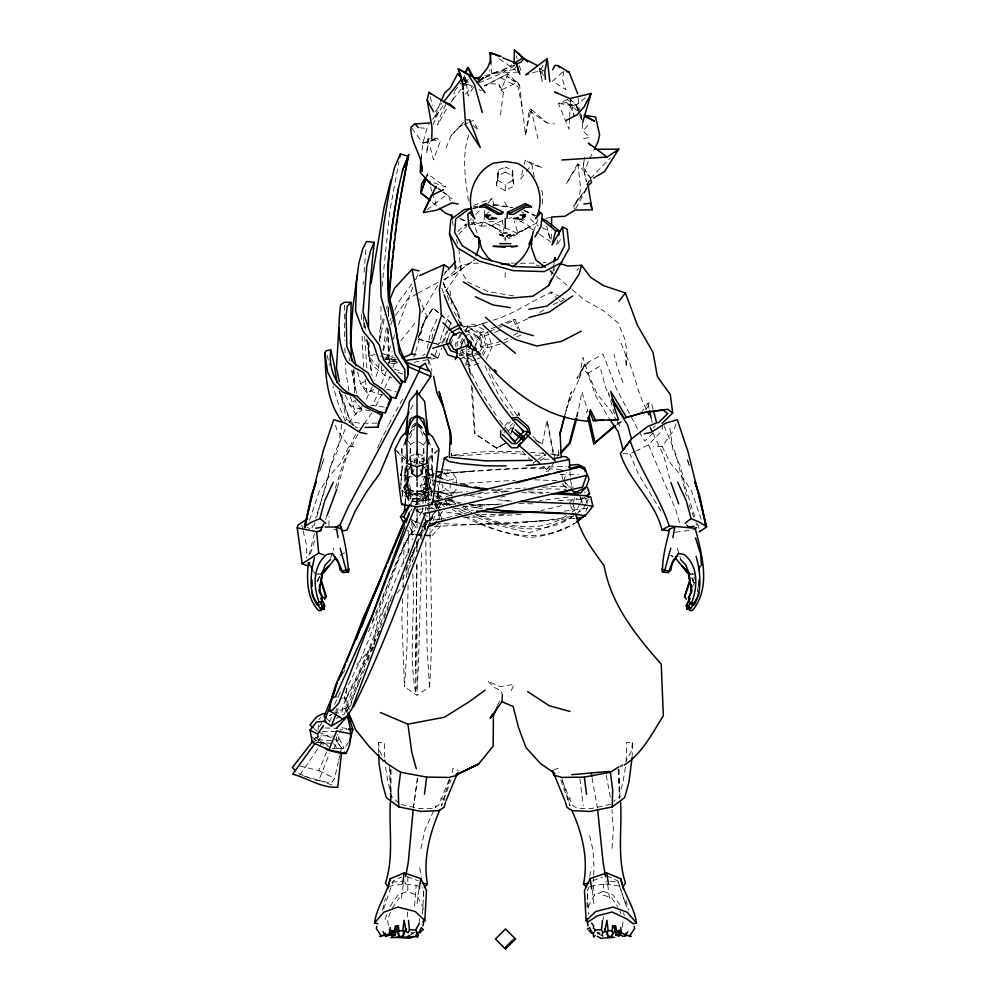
<?xml version="1.0" encoding="UTF-8"?>
<svg xmlns="http://www.w3.org/2000/svg" width="999" height="999" viewBox="0 0 999 999"><rect width="100%" height="100%" fill="white"/><g stroke="black" fill="none" stroke-linecap="round" stroke-linejoin="round"><path stroke-width="0.75" stroke-dasharray="5 3.75" d="M344.493 305.332L344.667 340.472M416.995 503.983L416.995 482.467M427.897 466.246L427.897 483.204L424.15 492.082L416.995 494.617L410.015 494.218L408.104 498.563L408.416 500.536L416.995 501.523L425.586 500.536L429.695 488.324L428.583 463.037M428.121 440.609L432.117 448.364L433.141 485.739M388.087 311.963L388.099 305.744M542.469 203.921L542.494 192.245L539.398 187.25M408.091 574.413L408.129 565.247M408.166 553.021L408.279 530.182M328.971 525.736L329.008 516.396M368.656 342.857L368.581 356.506L373.301 366.308L385.751 375.949L391.67 377.872M379.52 340.597L379.57 331.243L384.265 314.897M416.995 462.087L417.045 453.733M425.949 485.339L426.011 475.249L424.575 466.995C428.509 475.599 425.924 485.364 423.988 494.155L425.899 498.489L425.586 500.536L427.609 494.355M428.196 475.561L433.354 475.661L431.618 469.168L426.261 469.53L428.196 475.561L428.296 489.522L416.995 492.032L405.706 489.522L405.806 475.561L407.742 469.53L402.385 469.168L400.649 475.661L405.806 475.561M416.77 564.035L415.509 691.932L416.97 688.798L418.331 667.881L421.615 552.21M416.87 551.86L416.958 541.208M417.033 565.172L415.509 670.329M505.157 277.597L505.207 271.666M390.434 800.349L390.821 768.281M403.733 563.536L404.008 542.332M406.393 494.355L408.416 500.536L404.308 488.449L405.307 464.585M405.169 445.317L405.294 437.624L405.731 446.528M441.67 521.928L441.833 511.975L437.225 520.104M408.067 585.114L406.968 647.477L404.52 686.837L416.995 695.267L429.483 686.837C433.641 634.053 430.207 581.281 429.995 528.446M421.878 539.81L422.177 525.861M422.477 913.96L423.751 891.595L422.215 887.724M498.464 175.637L498.164 169.917L496.503 185.802L498.464 175.637L505.257 172.078L505.369 167.245L512.499 169.705L513.973 185.802L505.244 190.759L496.503 185.802L498.164 169.917L505.369 167.245M505.244 190.759L505.369 184.84L512.874 180.182L512.499 169.705L512.025 175.637L513.973 185.802L512.874 180.182M551.211 239.136L551.411 230.282M431.618 469.168L432.117 448.364M484.727 77.959L496.753 71.691L513.898 69.68L514.01 65.122M586.987 907.03L587.587 889.497M433.628 490.422L428.421 496.778L416.995 499.138L408.741 495.417L408.928 488.648L416.995 494.58L416.995 504.882M425.686 502.922L427.16 465.159M626.148 761.538L626.698 742.444L632.542 742.519L632.142 755.993M346.528 688.448L345.979 706.505L347.702 710.626M388.374 315.122L388.561 308.928M603.221 919.505L603.309 916.495M381.031 306.281L380.694 341.396M452.784 498.002L447.602 504.433L440.522 504.52L440.609 502.285M388.161 312.387L388.361 307.767M388.424 316.745L388.736 309.041M402.647 598.651L401.86 618.568L404.52 686.837M403.084 587.912L403.571 575.649M587.974 906.942L594.417 895.191L603.234 891.383L603.521 884.34M422.627 512.212L423.389 494.343L425.262 495.417L425.075 488.648L416.995 494.58M428.896 460.377L427.897 483.204L432.155 489.997L431.231 496.191L424.15 492.082M593.543 876.66L593.131 885.726L594.417 895.191M593.618 875.149L594.03 866.083L593.019 850.349L588.911 832.317M569.555 118.406L569.043 129.246L558.441 103.384L569.168 98.851M569.63 116.858L570.504 98.289L570.554 105.944L574.15 115.984L570.816 99.763M361.601 314.548L361.551 320.567M428.346 445.017L428.708 437.599L428.833 445.192M484.453 214.835L484.203 219.218L481.193 226.086L471.291 223.214M484.527 213.386L484.69 210.464M407.879 876.785L407.742 891.383L416.558 895.191L423.002 906.942L423.314 909.902M423.626 493.206L423.064 490.609L426.685 474.35L426.523 490.222L423.626 493.206L416.995 495.654L410.377 493.206L407.48 490.222L407.317 474.463L409.428 466.995L407.992 475.249L408.054 485.452L410.015 494.218L410.926 490.621L407.317 474.463L408.054 485.452M461.351 347.802L461.638 343.356L463.611 339.635L461.488 347.215M400.661 488.736L401.91 469.23L401.885 448.364L407.217 438.024M402.135 496.803L402.535 490.671L407.942 480.719L406.069 462.574M410.552 462.025L409.802 456.293L410.589 444.355L408.191 440.996M419.255 921.59L419.455 918.568M694.317 576.748L692.619 587.375M400.811 484.365L401.91 469.23L400.649 475.661M536.913 441.246L542.32 443.906L535.589 440.122M612.012 848.401L613.374 829.507L611.937 809.615M405.756 458.504L406.094 453.946M414.56 906.043L416.146 885.301L405.344 884.003L392.869 885.439L388.211 886.925M558.703 449.937L558.241 455.906L550.661 453.921L559.053 455.444M363.099 284.503L363.349 281.431M364.073 272.228L366.146 246.141M312.212 742.357L317.857 739.635L318.244 735.177M697.502 591.92L697.876 587.35M588.136 161.451L584.502 172.877L586.463 181.631L583.104 167.258L584.615 157.367M422.977 462.787L423.489 444.855L425.836 441.695M318.019 730.107L318.693 722.714M428.009 138.936L426.698 153.309L428.496 142.258L428.009 138.936L437.2 138.187L440.134 141.633L433.529 159.902L428.009 138.936L440.134 141.633M405.132 503.608L407.58 477.26L406.843 465.159M405.094 503.983L407.58 477.26L408.316 502.922M374.275 643.88C375.012 627.859 378.896 611.4 390.984 600.074M336.588 736.862L336.176 741.108L344.955 752.297M427.46 466.483L426.061 480.082L431.468 490.534L431.768 495.179M382.043 286.501L389.81 211.064L398.913 161.638M500.374 344.081C494.38 344.967 477.522 353.696 480.094 340.534L477.11 335.914L481.268 332.505L485.526 330.869M500.449 114.785L503.421 92.108L498.976 84.54L492.07 83.691L484.353 85.864L508.029 73.801L519.617 85.589L525.499 134.753L530.981 109.128L547.09 122.964L554.457 123.876M417.107 903.658L418.631 890.221M421.004 158.928L422.914 143.057L426.935 128.371L428.946 124.276M465.821 365.309L467.22 353.958L470.142 353.871M401.511 898.263L403.209 884.714M423.526 461.825L424.263 456.006L423.489 444.855L416.995 440.746M662.737 424.612L661.962 430.669L648.501 444.83L636.538 450.686M417.332 778.408L413.386 807.517M379.133 363.236L378.122 370.604L374.675 380.232M622.365 927.147L623.189 921.066M632.542 742.519L631.356 751.098L625.774 761.55M468.806 512.387L438.686 519.592L439.76 512.025M413.411 808.004L417.669 778.096M341.683 424.375L338.012 449.775L330.057 467.607L325.861 486.6L315.672 518.069M552.697 273.339L553.334 268.981M553.546 267.532L554.17 263.174M431.855 339.048L432.717 333.291L434.59 329.458M382.992 350.025L386.151 329.133L387.4 326.373M525.499 134.753L529.233 110.539L530.981 109.128L537.949 138.511M439.997 479.857L437.237 497.24L439.535 500.799M590.859 179.92L590.184 177.235L583.104 167.258L584.215 160.215M625.411 767.294L623.089 781.58L619.168 796.603L613.923 801.41M480.831 347.128L481.306 344.255L480.407 340.597L477.11 335.914M478.371 263.249L472.24 263.187L461.363 265.072L460.539 270.03L445.791 291.021L450.124 303.833M406.218 577.572L407.205 571.69L414.435 557.055M566.121 410.402L564.959 414.81L571.366 391.67L566.908 407.48L579.233 378.571L582.892 357.317L588.174 373.551L597.115 394.043L610.889 411.126L616.483 420.279M590.521 886.95L594.83 885.301L605.631 884.003L606.156 880.956M577.135 416.92L581.942 391.77L588.036 411.576L586.438 411.8L587.1 414.722M589.71 876.46L591.246 867.781M451.198 102.085L452.947 99.65L454.308 92.058M427.31 348.614L430.369 332.804L437.45 318.044M693.756 585.114L694.317 582.267M414.285 463.149L416.458 452.572M404.508 475.212L406.531 465.484L408.466 466.496M428.296 489.522L424.737 476.823L426.261 469.53M420.929 848.626L425.025 829.52L436.113 805.656M557.692 240.022L556.418 245.954L562.2 236.925M410.377 493.206L410.926 490.621L416.995 491.283L423.064 490.609L423.988 494.155L416.995 494.642L409.852 492.082L406.106 483.204L405.307 465.147M379.333 341.508L384.603 317.545M386.576 308.554L387.237 305.557M542.32 443.906L546.94 420.841L553.583 456.643M348.751 742.294L343.968 748.239L333.766 748.563L337.962 740.584L340.384 729.844L347.327 729.62M383.466 350.686L388.474 332.055M298.664 773.626L314.323 779.932L331.293 783.029L334.553 778.321L338.374 761.663M338.723 760.139L339.76 755.606M340.11 754.083L341.496 748.026L335.776 739.722M452.01 772.801L453.047 768.268L458.441 770.529M438.086 494.405L436.85 498.851L438.086 494.405L442.569 497.527M522.802 170.292L520.704 178.946L525.362 172.79M524.213 164.523L525.262 160.202L542.469 167.77L531.893 164.173L525.262 160.202M382.58 910.077L385.389 898.501M517.619 416.034L518.781 412.799L519.705 415.621M309.053 555.194L314.66 532.742M468.706 135.165C461.501 156.418 465.484 179.37 468.444 201.086M573.339 502.335L574.512 497.827M576.223 416.895L577.385 412.537L578.296 412.537M405.706 489.522L409.265 476.823L407.742 469.53M430.182 500.049L412.187 501.648L412.962 499.001L430.07 499.662M533.678 231.169L537.737 219.63M428.396 459.403L429.021 457.33L439.036 449.275M392.869 367.47L395.916 359.628M335.377 488.261L343.044 463.548L354.096 437.225L356.556 433.416M675.923 423.988L674.163 429.657L662.062 446.391L653.408 446.303M314.086 525.561L314.985 522.702M316.77 516.982L333.978 455.244L345.979 427.372M330.519 558.404L333.716 548.176M449.825 778.97L441.371 806.006L451.061 779.919M310.427 553.821L315.472 537.949M413.848 357.242L415.259 352.909M415.734 351.473L426.386 315.135L419.53 298.926M386.376 370.891L380.731 386.113M388.686 363.861L390.522 358.241L392.769 355.681M444.63 326.973L438.998 343.806M445.104 325.562L448.364 315.709M319.618 471.628L324.001 458.479L321.029 467.145M412.387 474.113L414.123 468.881M390.871 324.85L392.307 320.517M309.553 520.217L319.243 491.371L329.433 475.886L340.372 463.511L348.913 446.391L336.813 429.657L334.615 422.565M435.177 354.97L438.524 345.204M418.306 337.55L423.863 321.541L432.967 308.179L439.173 312.849M383.678 908.853L393.169 880.931L401.548 876.985M337.337 487.687L346.903 455.357L358.316 433.416M438.099 357.904L441.683 347.814M443.731 342.058L448.351 329.495M563.523 481.118L566.608 472.465M440.322 102.572L434.727 118.144L443.806 104.545M385.926 359.415L390.646 346.366M393.269 339.123L394.842 334.777M398.514 324.638L413.499 285.427M372.302 386.788L365.397 401.186M418.319 337.575L424.051 321.953L432.967 308.179L439.972 314.086M311.975 528.009L313.037 525.174M448.863 328.109L451.948 319.817M510.751 434.478L514.448 424.463M517.719 415.684L518.781 412.799M429.695 488.324L425.899 498.489L416.995 498.788L408.104 498.563L404.308 488.449M430.619 520.604L435.951 510.701L417.257 537.025M511.7 431.88L514.385 424.675M448.276 337.05L449.737 333.154M579.233 378.571L584.677 364.248L602.984 354.158L616.108 387.987L638.723 431.106M475.437 346.029L477.609 340.347L471.69 328.521L459.19 324.812M415.734 279.62L418.544 272.365M442.008 343.431L446.703 331.268M379.645 388.911L372.902 405.432M384.99 919.38L387.562 912.736M336.463 713.061L338.723 707.292M382.093 622.976L371.99 648.701L346.478 698.313L340.035 698.164M325.512 519.443L327.21 515.159M304.258 776.223L318.906 780.182L329.52 753.383M343.456 672.876L344.593 670.042M392.282 595.641L345.017 708.204L333.291 713.648M589.273 886.425L587.225 891.595L588.498 913.96M383.778 618.706L388.311 607.392M371.84 651.186L373.564 646.89M347.615 710.813L360.889 678.171M367.807 661.138L369.543 656.88M463.511 78.284L464.61 75.587M335.714 711.4L336.85 708.603M390.472 912.437L387.575 919.542L389.023 930.181M371.915 623.488C387.974 592.295 394.081 555.294 415.584 527.11L411.888 520.991M461.913 343.456L463.499 339.623M438.686 519.592L441.833 511.975M449.1 779.832L438.648 805.157L433.953 808.316L419.88 808.616L400.199 804.295M445.991 147.902L451.248 135.402L463.236 122.702M372.24 621.366L404.22 545.204L410.639 534.328L416.208 529.208M368.444 631.793L371.328 624.924M407.842 552.784L409.615 548.576M425.699 178.371L427.572 173.951L445.879 187L429.845 181.393M299.737 765.983L318.793 770.679L326.923 751.348M405.669 569.555L407.467 565.297M409.865 559.602L425.187 523.239L424.687 520.379M364.71 669.068L354.008 694.317L349.638 709.552L344.218 698.076L347.09 687.524L358.691 664.135L369.48 637.649L400.487 554.994L412.712 527.235L423.776 508.479M433.191 124.588L438.499 112.163L434.577 112.637M402.222 579.682L422.589 532.479L425.686 527.197M379.57 630.881L344.343 714.135L341.621 715.571M377.61 447.952L379.345 443.918M379.932 442.569L388.211 425.786M511.351 690.546L514.048 684.34L500.249 686.6L487.712 681.043L494.118 687.437L501.398 690.721L501.523 693.406M409.365 560.526L425.874 524.787L424.712 516.808M432.992 520.704L436.088 513.761M461.613 333.416L456.905 343.931L459.128 349.5M389.91 320.866L391.158 318.107M394.917 309.827L398.039 302.934L415.072 279.283M317.407 581.43L319.643 576.473M329.345 722.002L332.555 715.009M585.814 511.313L587.724 507.13M384.702 388.124L390.134 376.361M482.017 354.096L485.826 345.816L482.267 335.327L472.277 329.92L465.609 332.105M445.791 104.47L439.635 117.745L437.649 124.912L447.702 106.955M450.487 344.28L453.708 337.4M409.815 438.274L414.385 428.509M434.066 474.213L429.72 474.625L424.825 476.61L420.317 486.201L425.262 496.653L430.307 499.5M486.351 359.091L492.245 346.516L487.799 332.767M334.565 704.42L340.397 691.995M438.573 508.429L441.071 503.171L443.069 501.81M407.255 554.183C384.94 598.026 373.651 646.615 349.85 689.847C346.803 698.176 341.146 706.693 342.02 715.846M460.214 334.128L455.194 344.43L456.256 347.053M483.004 355.669L487.612 346.428L484.153 334.765L473.089 328.983L466.283 331.131M388.873 424.513L392.17 418.007M589.51 158.754L593.631 150.649M410.614 409.528L414.435 402.035M480.319 351.149L482.917 346.104L480.369 337.837L472.14 333.454L463.474 336.176L459.765 344.28L461.226 348.027M375.899 405.931L381.955 394.205M410.851 503.059L412.962 499.001L417.769 503.821L422.964 504.433M585.614 504.383L582.966 509.44L579.22 511.938M586.276 503.109L588.274 499.313M575.786 208.716L586.613 188.386M415.659 465.034L416.995 462.587L419.081 466.233M402.51 399.3L392.857 416.758M497.589 704.919L499.825 700.886M579.969 503.796L577.197 508.778L572.027 512.125M580.669 502.547L582.055 500.062L580.357 496.853M577.609 163.986L566.358 183.754L578.096 164.698L577.609 163.986L583.104 167.258M317.47 580.407L319.668 576.635M450.037 505.719L443.568 501.71L444.73 504.108L448.776 503.496L450.899 499.875L460.939 504.67M464.872 331.506L467.969 326.598L473.351 326.611L487.4 322.053M322.003 722.414L318.868 727.747L323.501 727.909M421.703 312.425L438.186 284.703M443.693 275.462L446.828 270.18M532.592 72.577L539.56 71.279L544.143 63.649M409.403 434.215L416.246 422.877M426.061 176.436L427.572 173.951L428.221 179.508M473.576 87.163L468.119 95.966L465.609 77.835L463.336 77.597M416.895 504.283L420.816 498.201L431.256 498.713M318.956 719.755L320.529 717.319M409.54 434.228L416.171 424.175M549.525 466.083L544.505 471.391L548.351 471.178L554.333 462.137M465.409 330.394L467.969 326.598M372.015 412.687L364.448 423.539M577.41 513.773L582.23 506.668M299.862 775.037L318.644 747.614M319.505 746.378L322.065 742.632L332.005 743.393M392.207 908.166L399.413 897.714M433.266 308.054L423.863 321.541L418.431 339.123L430.169 342.145M442.607 498.788L435.939 496.915L443.231 486.463L441.645 483.966M588.061 185.677L573.663 206.219L574.6 208.779M640.834 413.274L647.989 403.246L651.298 402.747L653.234 410.015M390.147 906.105L398.439 894.48L407.742 891.383M409.091 512.849L412.337 508.391M427.21 522.502L434.115 513.086M317.545 741.745L322.003 735.689L333.316 736.151M395.567 315.372L407.567 299.325L416.72 293.918M435.452 111.476L441.57 103.322M408.254 461.313L410.689 458.079L410.589 444.355L414.435 442.195M586.825 188.811L573.663 206.219L578.896 196.903L580.656 188.986L578.096 164.698L590.184 177.235M526.298 171.566L531.893 164.173L534.477 178.334M445.517 497.19L452.909 493.918L456.63 489.011L456.456 484.378M452.947 99.65L461.051 89.098M464.66 84.403L466.458 82.055L469.23 82.18M513.898 69.68L515.734 67.295M454.582 91.071L460.664 83.217M362.837 405.244L348.139 423.464M313.748 740.022L315.597 737.637L322.003 735.689M386.276 358.891L392.07 351.685M400.749 340.884L416.208 321.678M432.579 119.331L438.499 112.163M415.072 505.007L420.816 498.201M645.691 409.365L651.298 402.747M356.805 664.834L374.637 643.98M396.903 593.206L403.796 585.189M465.434 94.181L472.402 86.226L462.662 83.117M504.757 425.861L509.777 420.129M432.018 535.701L441.633 524.775L438.936 523.426L428.196 534.59M583.578 138.661L589.497 137.188L582.979 130.869L590.322 122.802M344.892 421.253L346.591 419.393L340.484 392.944M502.647 430.369L510.514 421.74M508.154 431.218L514.035 424.787M557.167 456.306L559.19 454.095M511.563 429.258L512.974 427.722L513.611 428.571M407.48 490.222L408.928 488.648M576.648 270.467L578.621 268.406M488.086 202.822L492.282 198.464L494.018 205.894M590.534 178.459L610.401 157.854M503.946 432.617L512.849 423.389M469.418 220.941L471.54 218.744M475.786 214.36L481.106 208.866M451.248 135.402L463.511 122.765M588.324 362.999L582.717 368.781L576.947 378.509L584.677 364.248L582.717 368.781L587.649 373.426L596.028 396.491L608.603 417.782M458.641 234.34L466.808 225.949M429.083 459.428L437.038 451.298M411.9 426.323L415.109 423.126M653.309 427.884L655.369 425.836M432.367 492.195L430.507 489.747L430.469 477.372L434.378 473.526M428.221 493.718L433.341 488.736M569.218 503.059L575.224 497.215M653.221 432.929L644.792 441.096L639.485 432.355M457.792 231.431L465.934 223.938M429.57 520.579L432.629 517.682L431.019 515.059M461.363 265.072L442.857 281.556L445.791 291.021M444.967 272.665L447.152 270.667M463.436 79.72L465.609 77.835M616.595 424.887L623.089 421.128M477.984 337.674L481.506 334.702L488.324 331.955M481.193 226.086L492.282 225.699L495.279 223.339L503.459 220.429M585.214 496.99L583.041 498.688L576.211 498.401M462.237 85.302L466.458 82.055L469.343 82.205M585.302 97.964L576.061 105.082L567.295 99.675M427.122 209.753L446.728 194.705L454.682 201.249M422.652 355.781L425.112 353.946M437.387 344.705L444.755 339.173M317.033 581.293L318.381 580.294M423.014 524.725L432.629 517.682L423.726 523.189M409.153 936.013L415.147 931.717M536.738 460.439L533.066 463.074L536.538 463.024M537.962 459.565L546.54 453.409M443.806 279.508L453.459 274.663L475.012 259.59M453.459 274.663L474.625 259.902M411.338 428.146L416.995 424.275M572.964 516.108C544.018 537.662 505.094 528.271 474.9 514.26M540.197 460.601L546.291 456.555M345.342 395.104L349.525 404.607L355.869 414.26L361.95 410.239L360.602 406.006M566.858 515.472C539.785 533.853 506.031 527.335 478.071 514.273M620.179 765.983L622.627 764.422M425.262 496.653L429.183 494.168L438.274 493.556M502.822 70.517L511.675 64.923M519.605 220.704L530.182 226.573L509.49 238.624L504.37 234.99M417.02 504.095L416.995 498.164L423.389 494.343M418.032 293.144L438.286 282.267M539.66 312.45L547.065 308.092M573.688 515.959L568.731 518.868L542.932 528.533L528.421 532.917L492.507 523.813L472.939 515.709M587.649 373.426L599.887 366.246L605.769 388.249L609.14 394.705M357.58 371.803L360.602 383.791L367.145 393.119L373.926 389.16M514.872 65.647L501.71 73.302L479.458 82.717M409.852 492.082L402.772 496.191L401.848 490.022L406.106 483.204L406.106 466.271M484.353 85.864L508.029 73.801L500.936 90.16L503.421 92.108M524.313 219.505L519.043 222.502L516.446 220.979M504.345 443.831L496.441 448.214L474.375 433.316L471.203 385.264M486.675 213.411L489.298 211.938M577.21 521.715C544.168 544.88 499.95 536.313 467.769 516.046M365.309 381.168L360.602 383.791L364.26 387.862L376.635 393.656L382.53 395.08M504.245 444.006L496.878 448.101L474.375 433.316M530.182 226.573L507.992 237.774L539.435 221.616M408.741 495.417L410.676 494.343L416.995 498.164M496.441 448.214L506.655 442.657M527.884 318.718L511.476 326.036M425.537 466.496L427.472 465.484L429.495 475.212M336.163 718.431L340.247 716.283M503.783 340.234L507.904 338.112M513.399 335.264L520.267 331.718L515.184 319.58L513.036 319.593L504.957 323.052M469.88 222.802L463.598 225.936L466.57 225.412M620.391 766.97L623.026 765.659M464.997 516.795C484.64 527.734 506.368 533.803 528.459 537.412C544.805 536.962 560.164 531.031 574.375 523.289M499.188 327.447L501.848 326.136M507.192 323.514L515.184 319.58M623.101 453.646L629.894 453.946L635.202 451.348M459.927 351.223L465.272 348.663M425.586 483.703L420.317 486.201L431.356 490.472M459.727 353.708L468.893 349.375M517.594 82.293L506.968 76.324L519.617 85.589L517.594 82.293L500.936 90.16L498.976 84.54M503.271 343.306L511.438 339.473M516.87 336.913L520.954 334.99M460.052 355.557L469.542 351.124M460.264 358.941L471.328 353.771M375.199 354.245L368.581 356.506L381.73 370.941L384.103 369.842M331.993 714.248L329.383 715.459L332.055 714.735M421.74 526.685L425.874 524.787M425.262 495.417L416.995 499.175L405.582 496.778L402.11 492.544M514.622 64.898L485.139 77.123M458.766 126.836L462.674 125.112M463.986 124.538L467.894 122.802M469.193 122.228L473.114 120.504L478.246 130.12L472.952 125.337M553.234 304.458L563.498 300.05M498.226 325.936L503.608 323.626M617.095 423.439L622.689 421.041M553.883 769.967L557.929 768.268L558.965 772.801M567.594 799.45L570.292 798.338M489.685 331.406L495.129 329.208M473.951 355.694L479.021 353.683M478.583 363.311L471.478 366.133L466.096 363.898M493.007 320.229C514.273 314.298 531.818 300.312 551.947 292.195L560.926 297.302M456.218 478.184L450.025 469.705L443.956 472.115L450.037 480.182L456.218 478.184L456.393 482.829M491.208 328.683L495.467 327.06M475.574 359.565L471.503 361.101L459.965 356.231L458.903 353.609M476.923 359.053L482.342 356.993M474.537 353.758L478.796 352.172M488.836 334.465L478.921 338.162L475.074 342.07L475.824 345.042M494.493 332.367L501.573 329.732M409.802 456.293L416.995 453.633L424.263 456.006M449.45 499.737L436.963 504.345L433.853 504.37M473.538 205.344L492.282 198.464M592.719 880.756L602.459 877.197M508.903 218.494L511.625 217.52M422.914 143.057L437.2 138.187L428.496 142.258L422.914 143.057L411.9 128.359M548.588 534.053L561.301 529.745M487.4 322.09L473.376 326.76L467.919 326.685M579.795 495.791L580.844 498.389L584.802 497.102L588.361 505.731M463.236 327.31L473.164 324.113L487.35 331.393M589.373 497.34L584.028 499.063L556.605 500.799M440.084 491.733L446.029 489.897M435.939 496.915L443.319 495.766M451.735 456.281L451.573 453.296L451.735 456.281C474.775 450.449 499.25 451.348 522.902 451.948M501.023 341.346L480.869 346.753M484.84 75.874L499.6 71.691L491.52 73.314L489.123 70.08M483.603 492.12L470.079 495.079M561.513 505.694L541.033 510.576M388.024 362.462L395.217 360.589M500.499 497.252L506.493 495.704M545.978 218.431L551.698 216.995M427.335 503.346L430.257 502.622M464.173 85.39L470.167 83.941M424.313 461.088L416.995 462.849L409.69 460.939M451.585 455.781L459.815 453.921M610.776 804.295L591.096 808.616L577.022 808.316L572.327 805.157L561.875 779.832M430.469 477.372L433.154 476.848M571.341 516.583C527.747 523.888 482.954 525.911 438.936 523.426M473.126 208.504L477.722 207.642M419.73 463.811L423.826 463.049M463.911 80.707L468.444 79.883M414.061 362.25L435.089 358.441M468.056 225.15L484.403 222.228L501.436 231.019M464.048 496.116L468.568 495.329M478.022 207.293L473.501 208.054L477.797 207.43M443.956 474.001C484.565 468.993 525.749 467.869 566.583 466.346M568.106 497.102L539.485 500.711M675.274 532.255L693.393 529.857M586.65 508.366L561.063 511.476M543.094 262.7L546.028 262.362M575.137 518.394L525.224 521.915M543.681 75.437L539.56 71.279L543.906 70.804M504.195 514.41L474.9 514.722M412.187 501.648L430.232 499.85M548.876 459.065L539.959 459.815M442.744 473.376C482.08 471.191 521.665 466.533 561.038 469.555M391.87 882.192L403.371 881.093M458.941 455.869L503.484 452.647L527.609 454.67M574.687 105.994L566.57 102.66L558.441 103.384L574.687 105.994L579.133 109.453M425.886 520.616L445.504 518.943M520.879 514.46L463.623 517.744M491.633 489.81L494.642 489.572M447.09 472.964L473.988 470.854M441.158 507.692L416.695 509.315M475.724 493.956L509.49 491.433M434.34 526.485L548.026 520.666M460.139 483.516L515.247 480.319M501.985 503.983L463.361 506.393M448.913 492.857L467.37 491.67M449.4 495.379L452.435 495.192M528.846 490.059L549.363 488.823L566.346 489.323M473.501 206.693L477.797 206.468M542.382 487.212L556.118 486.488L573.838 487.1M434.34 504.27L455.606 504.195M335.851 713.036L338.736 712.899M332.367 748.451L343.968 748.239L337.1 734.365M518.493 72.103L491.52 73.314L490.921 62.987M443.119 470.017L450.025 469.705M497.664 489.323L525.524 488.074M476.173 524.275L499.65 523.339M471.328 222.74L484.403 222.228L501.423 231.156M421.64 476.935L424.737 476.823M390.996 363.611L397.028 363.411M469.405 504.745L497.315 504.283M410.876 932.691L415.084 932.604M534.577 479.807L558.066 480.731M475.549 504.982L498.676 504.645M520.429 263.286L535.614 263.087M376.985 423.114L359.652 423.301L349.4 420.979L346.591 419.393L354.932 427.048L348.788 417.507L338.973 391.183M378.746 752.996L378.434 742.519L384.278 742.444L384.827 761.538M348.913 446.391L357.567 446.303M488.898 221.716L494.93 221.666M315.459 574.038L319.443 574.013L314.935 573.726L313.436 571.216M410.864 933.815L413.549 933.815M322.352 731.593L335.714 731.593M414.185 534.577L409.515 534.577L407.43 530.419M415.746 534.577L421.965 534.577M597.427 933.815L600.112 933.815M560.102 474.5L578.334 474.637M690.209 574L692.856 574.025M691.583 574.013L695.716 574.075M519.005 503.583L533.841 503.833M597.29 932.629L600.099 932.691M508.891 491.496L492.607 489.722M521.878 492.569L542.907 493.319M528.446 491.945L549.063 492.495M392.482 361.638L397.103 361.763M317.844 742.519L322.065 742.632L315.771 742.357M383.129 359.016L396.403 359.69M511.5 501.148L495.067 499.525M422.365 526.336L425.337 526.436M421.366 535.127L409.515 534.577L414.023 534.802M325.037 727.959L337.387 728.383M409.265 476.823L412.362 476.935M503.696 500.761L511.263 501.073M511.313 263.049L514.36 263.187M415.522 534.877L421.516 535.177M535.002 455.094L545.317 455.631M551.947 292.195L549.887 292.083L557.742 298.976M396.141 360.152L385.951 359.403M539.56 71.279L542.669 72.278M530.232 452.347L544.83 453.471M419.68 127.81L426.935 128.371M317.857 739.635L333.129 740.858M610.476 881.368L619.105 882.192M462.4 80.981L468.993 81.706L463.336 78.821M452.909 493.918L450.661 493.656L451.723 495.829M460.089 513.811L442.182 511.6M605.631 884.003L620.429 886.175M513.723 295.929L488.299 291.621L467.607 282.118L460.539 270.03L458.991 249.65M462.974 506.106L482.38 508.441M370.254 410.976L354.77 407.604L349.525 404.607L354.957 400.387L361.95 410.239M491.82 490.584L502.572 491.933M474.962 507.554L482.392 508.516M333.529 529.433L338.112 530.019M455.169 508.279L473.426 510.701M492.607 205.045L512.312 207.705M470.492 120.155L466.583 119.605L468.706 121.516M370.529 405.182L385.264 407.23M335.364 696.753L338.137 697.14M343.706 697.926L346.478 698.313M536.313 265.047L539.198 265.472M341.895 727.784L347.39 728.608M494.567 204.495L512.499 207.28M469.48 495.516L481.68 497.477M461.388 503.096L448.351 500.162M468.843 504.42L485.252 507.492M467.22 353.958L470.304 354.995M460.252 484.028L464.66 484.89M406.231 492.007L416.995 494.143L427.772 492.007L429.932 520.666M438.873 502.172L450.974 504.67M354.92 426.898L357.792 427.572M457.442 493.169L447.165 490.559L443.231 486.463M431.63 342.52L438.973 344.405M417.807 338.998L432.205 342.857M433.641 343.244L437.962 344.405M465.571 331.181L469.73 332.317L473.676 341.196M386.551 389.111L396.316 391.82M444.143 479.495L457.33 483.204M603.234 895.141L611.563 897.714L617.956 907.005M464.023 330.007L467.944 331.256L472.477 339.96M603.234 891.383L612.537 894.48L620.829 906.105M450.899 499.875L447.415 498.701L457.667 504.77M394.368 369.143L402.759 372.053M398.052 372.402L403.646 374.35M435.152 495.854L440.671 497.839M407.117 876.697L418.256 880.756M318.906 780.182L333.404 785.589M382.804 353.534L395.154 358.154M397.59 362.649L385.439 357.942M416.146 885.301L419.018 886.4M380.144 355.869L384.116 357.417M459.802 218.831L465.559 221.104M307.13 527.422L309.765 528.471M312.025 737.05L318.381 742.207L328.172 746.253M440.684 798.338L444.73 800.012M420.167 523.526L410.601 519.305M471.715 359.553L461.351 355.07L459.677 350.899M460.502 218.719L465.859 221.054M318.768 732.13L332.48 738.174M333.841 738.773L337.962 740.584M471.403 356.705L463.161 353.034L461.713 349.288M542.07 227.71L547.402 230.12L550.736 240.759M495.279 223.339L503.371 227.035M504.72 227.647L518.194 233.803L514.285 221.229M390.522 358.241L397.565 361.488M524.138 210.215L537.762 216.608M606.643 875.673L617.807 880.931L627.797 910.301M430.719 507.205L435.901 509.702M318.793 770.679L334.553 778.321M465.209 511.888L457.579 508.029M463.673 516.133L452.147 509.315M500.824 77.947L518.194 86.801L522.015 107.58M478.746 89.485L481.293 90.797M523.988 210.502L534.665 216.034M448.776 503.496L451.298 504.795M411.925 519.992L418.544 523.401M424.825 476.61L432.792 480.756M505.257 172.078L512.025 175.637M315.597 737.637L328.409 745.666M416.196 510.489L422.465 513.948M461.588 507.017L473.464 513.673M521.678 211.938L524.3 213.411M462.737 513.199L451.323 506.518M562.212 298.027L564.772 299.488M415.784 510.414L422.015 514.035M670.554 555.182L673.089 556.668L668.019 553.683M497.427 180.095L505.369 184.84M320.392 741.308L328.371 746.078M463.511 506.056L471.428 510.814M414.398 508.091L421.89 512.962M423.139 513.773L430.619 518.643M529.195 227.273L538.236 233.379M539.522 234.253L551.148 242.095L546.615 226.074M437.924 188.724L441.695 191.296M442.957 192.145L446.728 194.705L450.499 200.562M418.131 425.05L423.788 428.933M499.3 58.854L515.934 70.33M529.233 110.539L547.09 122.964M444.73 504.108L447.202 505.844M597.027 932.567L600.624 935.151M542.907 70.792L539.385 68.244L542.257 81.406L539.235 67.82M566.57 102.66L579.358 112.038L581.643 116.134M492.282 225.699L503.159 234.066M438.461 188.237L442.008 191.009M443.181 191.933L446.728 194.705M549.812 270.854L571.053 288.599M561.925 474.425L563.036 484.952L567.719 488.723M440.359 313.798L453.359 324.35M432.579 202.547L438.411 207.38M394.967 449.338L404.982 457.617L405.919 461.063M441.133 315.072L452.809 324.912M563.036 484.952L566.683 488.036L564.597 480.007M418.369 423.938L423.863 428.621M572.227 289.61L583.953 299.7L603.396 310.639L618.181 322.989L624.912 339.273L626.86 351.473L626.173 367.145L625.399 354.146L619.53 339.26M558.866 299.95L561.113 301.923M326.111 718.131L331.156 722.577M314.21 728.721L317.395 731.53M530.269 218.931L538.061 225.911M418.381 424.051L422.802 428.034M542.919 466.221L548.351 471.178M399.15 803.333L391.795 796.603L387.887 781.58L385.339 765.858M463.124 78.958L466.458 82.055M564.535 482.067L572.689 489.685M401.685 489.735L405.781 493.718M569.742 98.564L576.061 105.082L578.159 109.228M441.071 503.171L444.58 506.893M396.965 451.473L404.92 460.002M425.075 488.648L426.523 490.222M522.315 451.211L531.106 460.914M435.064 502.06L439.972 510.514L435.439 503.359M542.569 452.06L545.354 455.432M346.69 711.975L345.017 708.204L349.213 713.473M333.429 743.506L337.874 749.1M533.041 436.163L537.537 441.908M499.762 420.467L506.343 428.858M507.28 430.057L510.102 433.653M424.962 460.377L423.389 458.216L416.995 461.613L410.689 458.079L411.101 462.699M513.274 415.609L499.113 396.153L483.966 363.736M517.12 415.659L492.432 377.048L489.085 368.419M435.814 503.271L439.26 508.241M418.656 425.437L424.463 434.228M437.587 499.987L440.522 504.52M660.901 511.151L638.086 473.276L629.894 453.946M496.241 415.484L478.171 387.025L468.231 366.446L467.495 354.495M426.161 507.18L430.207 513.748M617.282 421.59L621.278 428.134M694.18 582.904L692.594 580.294L695.204 584.89M418.519 424.138L426.111 436.738M411.838 521.528L415.484 527.934M504.607 201.973L508.791 209.503M438.898 489.597L437.587 484.615M409.503 526.96L413.761 534.715M443.044 282.655L458.391 313.037L462.15 326.436M381.705 755.019L379.62 751.098L378.434 742.519M458.391 313.037L446.066 289.747L457.018 311.338L461.188 325.949M444.805 499.1L447.602 504.433M513.036 319.593L517.657 328.571M454.22 311.863L461.725 326.573M570.516 505.619L575.037 514.597M345.017 708.204L347.04 712.225M662.062 446.391L670.604 463.511L681.543 475.886L691.733 491.371L701.56 520.267M437.737 495.217L439.485 498.788M646.378 409.403C636.887 391.995 634.74 371.715 625.399 354.146M691.895 578.096L694.542 583.541M652.946 433.241L663.573 455.357L670.491 480.969M578.034 109.253L576.061 105.082L579.095 113.187M416.995 422.927L424.188 438.274M415.509 691.932C408.603 653.446 415.347 613.024 412.799 573.851M434.99 503.346L437.325 508.416M691.882 577.709L693.568 581.43L693.631 584.452M648.501 444.83L675.848 509.977L680.669 526.361M664.098 425.886L675.736 453.846L686.475 496.103M443.556 283.017L447.814 293.369M345.142 420.666L338.736 405.107L333.004 386.401M619.917 911.013L621.078 913.86M472.739 219.63L477.747 234.728M623.401 912.736L624.437 915.396M689.06 504.795L693.83 517.232M695.953 522.764L697.027 525.524M579.607 114.535L581.63 119.93M694.78 516.658L685.114 486.6L680.918 467.607L672.951 449.775L669.293 424.375M697.414 523.751L700.049 530.844M622.989 382.629L617.282 367.108L614.073 354.483M434.727 504.17L436.7 509.552M441.845 288.274L443.793 293.606M560.764 779.919L570.129 806.006L562 778.97M625.287 903.046L617.807 880.931M689.447 465.696L686.975 458.479L689.41 465.784M432.367 192.67L436.076 203.596M430.382 186.788L431.88 191.196M580.257 497.177L581.643 501.336M419.942 468.856L421.69 474.113M518.693 413.161L519.617 415.996M356.568 393.319L351.124 368.306M516.196 55.657L517.095 58.504M519.33 65.634L521.128 71.341M677.26 548.176L680.918 559.865M341.596 394.293L348.788 417.507M580.844 498.389L583.029 505.494M350.462 396.753L355.869 414.26M339.398 391.208L342.907 402.609L340.409 393.881M428.908 360.314L431.855 370.454M608.241 392.32L615.159 416.595M572.951 503.833L575.412 512.524M430.107 96.666L432.542 105.37M456.468 239.56L457.554 243.881M625.936 899.937L628.396 910.077M327.085 355.107L329.545 365.222M301.773 525.099L302.809 529.507M303.147 530.968L306.243 544.18L306.643 557.942M570.541 480.419L572.19 487.674M647.989 403.246L649.238 409.053M651.111 417.744L652.672 424.987M417.682 452.572L419.817 463.149M547.365 421.141L555.007 459.777M433.354 475.661L432.092 469.23L433.516 488.911M349.076 357.904L349.662 360.876M452.31 220.742L453.196 225.312M606.231 775.037L610.664 799M419.73 867.781L421.266 876.46M592.082 777.909L597.352 807.979M351.835 369.942L355.219 389.086L353.821 369.018M404.82 880.956L405.344 884.003M469.73 373.264L465.709 347.914M466.108 344.593L470.966 375.337M348.876 390.946L345.929 372.252L345.504 363.074M464.36 339.123L465.484 346.453M366.745 339.148L371.69 373.913M364.972 325.986L365.409 329.058M366.933 339.847L371.965 375.287M449.975 290.684L452.447 308.329M364.46 322.627L365.497 330.145M363.586 367.357L361.9 332.63M365.259 379.483L367.145 393.119M502.347 220.08L503.858 231.156M607.767 884.714L609.465 898.263M579.882 778.696L583.241 805.831M584.827 491.895L584.977 493.194M592.345 890.221L593.868 903.658M553.758 265.634L554.457 272.49M581.455 114.897L582.142 122.165M582.28 123.614L582.979 130.869M551.011 270.167L551.573 276.149M426.411 477.26L429.882 514.448M317.532 733.054L318.381 742.207M578.109 98.264L579.358 112.038M618.219 769.605L620.229 797.277M363.324 316.733L363.636 321.353M363.748 322.889L364.061 327.51M364.697 336.75L366.92 369.081M428.159 358.941L428.658 366.558M472.315 387.587L475.099 433.341M429.483 686.837L427.035 647.477L425.799 540.771M570.017 471.478L570.367 477.435M421.328 156.256L421.478 159.303M389.273 766.782L390.984 799.812M618.131 769.555L619.48 798.263M410.676 494.343L411.226 506.256M423.451 890.946L423.751 898.213M353.708 370.342L354.645 392.882M438.486 510.951L438.773 518.743M381.568 366.271L381.73 370.941M388.149 329.046L389.273 362.774M387.537 327.797L388.711 363.049M407.517 911.975L407.754 919.505M344.892 347.927L345.08 353.896M368.993 341.895L369.443 358.678M401.885 448.364L402.385 469.168M450.099 483.241L450.262 490.909M411.863 521.203L412.262 539.81M412.525 552.21L412.687 561.5M619.105 769.155L619.642 798.201M390.871 769.754L391.171 799.799M425.549 507.442L425.574 510.477M425.636 519.555L425.724 530.169M417.033 510.027L417.07 521.903M417.07 450.986L417.07 462.45M417.07 481.968L417.07 504.695M417.07 506.218L417.07 528.084M417.07 541.995L417.07 551.261M416.995 449.9L416.995 464.722M416.995 624.887L416.995 695.267M563.823 71.116L562.599 79.82L565.971 89.673L552.484 81.194L563.823 71.116M344.205 552.934L340.447 555.182L344.205 552.934"/><path stroke-width="1.5" d="M505.244 240.047L505.244 237.75M505.244 218.519L505.244 228.496M417.894 933.915L417.882 936.637L390.871 937.586M620.779 927.484L621.291 932.267L620.504 934.777L618.781 935.938L615.709 935.301L616.783 931.443L615.584 926.198L612.599 925.636L612.025 930.768L612.874 933.803L611.788 936.937L612.175 934.365M404.071 525.287L404.096 520.641M501.136 56.419L490.334 52.66L490.222 61.301L487.512 67.932L478.146 79.645M377.809 411.888L385.364 412.799L390.634 400.874L380.407 390.397L369.817 383.042L363.311 372.315L354.745 367.832L347.153 361.738C337.063 344.53 338.449 323.951 340.547 304.832L344.493 302.26L351.136 302.385L350.587 333.416L351.523 360.814M390.422 801.885C388.736 829.008 394.068 856.767 385.477 883.153L388.211 886.925M431.793 138.474L432.018 127.348L427.185 100.162L428.883 92.308L454.907 108.579L450.237 104.258L443.756 101.848L461.213 79.483M418.656 394.48L430.744 376.411L430.844 371.84M551.51 225.849L551.698 216.995L565.084 216.221L575.062 210.065L592.12 209.778L588.061 185.677L591.52 182.592L590.859 179.92M406.768 460.177L407.117 463.561L416.995 466.808L426.885 463.561C426.448 447.34 431.306 427.46 416.995 415.659L410.214 418.906L409.553 424.65M500.749 430.432L500.586 437L511.725 447.864L517.37 447.702L530.207 433.541L528.571 426.81L517.744 417.407L511.775 417.844M611.85 936.538L607.867 936.175L606.893 933.566L608.116 930.643L606.967 920.279L604.732 931.63L602.784 932.754L601.848 935.439L602.859 935.976M514.06 63.611L514.398 49.95L527.572 61.888M565.297 801.922L566.945 807.342L572.177 810.639L590.047 811.425L612.262 806.88L612.687 789.947L610.377 772.252L618.955 766.77M698.638 592.432L698.551 595.516L690.771 608.628L688.498 606.106L690.671 602.297L688.486 606.58L690.159 608.478M698.801 586.276L698.975 580.119M632.092 757.492L628.883 782.429L624.687 797.564L612.262 806.88M688.486 606.58L689.522 610.489L692.295 610.639C711.575 587.724 701.86 554.095 695.179 528.246L669.23 525.998L661.962 529.907C654.919 500.711 629.308 481.68 620.379 453.534L631.48 438.923L647.439 426.61L657.579 422.515M422.814 921.84L424.85 920.666L426.486 890.621L420.791 878.521L404.245 872.926L390.172 878.745C386.988 894.255 376.498 907.129 374.538 922.964L377.847 923.75M455.244 359.553L456.918 356.481L457.142 349.263L468.206 345.404M389.111 299.8C392.669 250.999 398.102 202.223 408.816 154.408L402.909 169.106L397.864 190.722L391.945 226.536L387.712 265.497L388.374 299.875L395.641 328.409L399.45 352.809L407.492 365.684L407.842 375.799L404.995 382.217L400.549 380.769M426.061 430.482L426.511 419.88L424.675 401.498L416.995 392.045L409.328 401.498L405.656 434.665M696.128 556.318C700.287 572.04 702.622 589.76 694.342 604.557L691.932 601.922C697.864 586.5 698.201 565.759 684.228 554.482L678.596 553.471L671.94 563.886L671.066 569.717L668.169 572.577L662.499 571.977C662.15 557.754 666.458 542.957 669.655 529.045L674.775 527.035L672.876 537.624M507.005 218.531L507.305 212.625L509.565 214.211M531.905 238.511L531.431 247.29L535.864 259.902L545.254 267.282M395.254 935.301L394.193 931.443L391.283 930.244L392.195 935.938L395.254 935.301L395.442 933.503M602.484 920.416L601.498 929.707L602.784 932.754M607.692 933.665L607.867 936.175M492.382 714.335L490.147 718.368L501.948 701.71L502.372 694.467M690.983 593.231L691.483 584.939M430.244 200.624L420.916 192.907L421.566 183.891L425.312 177.685M535.002 236.975L540.983 226.523L542.257 214.285L540.634 212.612L535.676 218.756C546.053 199.525 537.162 172.627 517.232 163.249L505.244 161.501L493.244 163.249C473.314 172.627 464.423 199.525 474.8 218.756L469.742 212.612L467.707 214.285L468.968 226.623L474.812 235.989L476.698 236.975M559.84 435.015L564.51 416.171M338.861 327.947L336.463 368.019L339.36 381.531M398.613 933.078L399.188 936.937L398.102 933.803L398.951 930.768L398.376 925.636L395.392 926.198L396.441 928.945L395.254 933.915L391.695 934.54L389.685 932.267L390.197 927.484M348.751 568.468L348.476 571.977L342.807 572.577L339.91 569.717L339.036 563.886L332.38 553.471L326.748 554.482C312.774 565.759 313.112 586.5 319.043 601.922L316.633 604.557C308.579 590.222 310.577 573.051 314.473 557.742M365.047 427.422L378.109 427.147L378.434 423.089L381.818 414.597M407.392 439.872L408.054 431.318M553.121 458.641L561.213 457.23L560.064 432.03M410.739 463.449L412.05 473.489L416.995 477.197L422.028 473.476L422.839 464.323M309.39 565.359L309.653 562.474M455.969 266.421L455.407 269.231L453.708 250.774L449.5 233.716L450.811 219.343L464.473 209.578L471.878 208.379M404.395 511.463L405.094 503.983M389.885 396.853L395.779 398.264L401.223 385.152L378.921 360.264L373.439 343.768L363.074 331.331L355.569 310.889L356.531 281.793L358.816 263.461L362.762 248.788L366.508 241.546L374.175 242.32L369.967 285.277L368.306 315.946L368.594 326.623M308.316 562.674C306.805 579.008 306.506 598.064 318.681 610.639L321.453 610.489L322.477 606.106L320.304 602.297L322.49 606.58L320.816 608.478M691.495 592.869L691.783 590.059M389.048 290.834L391.858 264.922M392.182 261.875L392.844 255.781M393.181 252.735L393.843 246.641M394.168 243.594L394.667 239.023M395.167 234.453L395.829 228.359M396.153 225.312L396.815 219.206M397.14 216.159L408.316 156.219L400.337 154.008L394.38 167.907L389.747 188.149L383.728 224.575L380.157 263.112L381.106 297.39L389.71 327.322L395.03 354.208L404.845 369.543L404.995 382.217M348.414 713.611L347.29 716.495C351.149 728.571 352.822 742.095 345.841 753.421L341.433 753.571L337.749 787.212C321.641 788.361 307.767 778.084 292.657 774.175L314.885 743.581M426.885 463.561L427.235 460.377M322.365 573.126L321.491 580.744L326.436 596.965L324.575 599.238M417.719 934.053L417.37 937.05L415.859 935.539L417.07 932.991L419.305 932.017L421.291 927.696L423.489 929.719M420.716 161.251L420.204 172.39L430.382 183.604L436.663 187.874M586.6 887.1L583.491 884.265C588.648 859.115 582.28 833.316 571.84 810.364M509.627 214.173L508.129 212L525.387 203.571L531.518 206.843L525.524 207.317L513.149 214.448L509.627 214.173L508.129 212M422.028 473.476L423.151 464.747M424.45 794.217L426.673 777.11L449.225 777.422L457.292 775.112L457.867 772.826M384.503 760.239L385.901 762.849L400.599 772.252L398.289 789.947L398.713 806.88L420.916 811.425L438.798 810.639L444.031 807.342L445.679 801.922M357.217 275.187L352.972 306.481L350.412 343.319L356.081 365.796M413.199 809.502L408.304 862.062L405.619 876.585M321.428 598.738L324.613 605.606L324.063 609.378L320.617 609.115M407.642 430.594L401.248 436.988L394.967 449.338L400.012 492.932L401.635 504.47L416.995 506.805L432.367 504.47L433.991 493.144L439.036 449.275L432.754 437L426.123 431.031M419.268 889.098L420.791 878.521M554.383 261.726L555.019 257.367L553.608 261.626M466.221 345.604L472.764 349.6L472.028 354.345C486.301 381.918 501.51 409.777 523.851 431.506M402.609 883.578L404.245 872.926M399.125 936.538L403.109 936.175L404.083 933.566L402.859 930.643L404.008 920.279L406.231 931.63L408.191 932.754L409.478 929.707L408.491 920.416M524.438 438.149L521.753 435.589L524.438 438.149L522.927 439.785L521.653 438.836L521.753 435.589L515.172 429.682M371.016 283.728L384.253 206.556L391.034 179.545M398.364 188.911C392.083 224.937 386.163 261.376 388.886 298.064C398.139 319.318 393.256 345.229 407.992 363.873L408.354 373.988M392.195 935.938L390.472 934.777L385.814 936.3L385.077 933.116M422.964 925.923L424.288 918.768M528.446 73.851L525.699 74.863L547.202 58.566L544.805 71.441L545.354 79.283M399.775 157.068L400.337 154.008M335.427 558.179L322.277 574.338L320.904 581.381L325.749 596.753L322.777 598.001L319.455 589.835M451.848 345.866L449.5 343.294L450.212 339.872L453.871 333.641L442.994 322.739M440.234 478.409L444.418 458.179L447.465 456.705M390.634 400.874L391.421 397.152L382.754 389.173L373.539 383.129L368.069 372.877L353.396 362.837L346.74 346.029L346.166 314.248L347.29 306.119L351.136 302.385M376.76 926.323L376.311 928.433L381.581 936.45L379.695 936.375M558.653 235.564L559.602 231.106L545.929 220.429L541.845 218.519M395.392 926.198L394.193 931.443L391.858 931.692M518.394 217.57L513.498 218.469L521.391 219.455L525.012 216.346L525.374 214.76L519.905 215.135M516.058 263.661C526.548 256.031 531.218 243.993 533.154 231.606M378.109 427.147L379.345 421.803L382.392 415.459L382.38 413.174L366.745 405.869L356.88 395.979C336.825 392.045 327.909 368.294 330.806 349.975L326.024 350.774L324.9 352.959C325.487 376.735 327.148 402.372 342.407 421.84M387.662 888.773L390.172 878.745M385.364 412.799L386.738 407.442M542.682 220.167L555.694 230.856L552.072 245.005L562.487 226.985L567.145 229.171L569.243 248.239L548.414 285.764L532.842 296.216L509.403 298.202L483.017 293.931L463.349 281.955M559.915 433.916L564.572 416.283M575.836 418.344L569.293 443.032L560.202 452.984M576.748 418.369L570.154 443.181L561.063 453.134M306.855 565.584L302.173 563.786L297.227 527.847L297.977 525.062L307.655 518.668M366.745 433.791L360.04 432.442L345.254 423.139L333.728 419.73L323.127 451.198L304.345 526.873L310.589 522.639L319.905 518.568L324.687 500.849L333.304 482.167M349.712 741.108L352.884 729.445L347.502 713.423M429.77 370.766L427.609 368.631L425.349 363.174L419.83 367.157L419.305 370.829L402.41 405.02L348.389 506.555L340.06 524.962C345.092 540.072 347.427 556.393 348.476 571.977L346.216 572.202M560.614 263.773L567.894 266.034L581.568 265.309L579.108 274.226L568.843 289.623L546.853 306.144L528.846 309.29M670.816 548.139L664.859 570.067L661.788 569.38M448.401 267.532L443.993 264.747L439.448 289.61L441.446 315.709L433.953 338.224L426.198 357.48L406.705 360.314M401.223 385.152L402.297 381.381L383.616 359.902L379.22 344.755L370.242 332.867L362.999 312.113L366.845 265.697L370.504 251.036L374.175 242.32M582.642 122.64L591.071 93.506L569.742 98.564L554.757 91.958L557.267 93.494M402.147 358.254L411.313 353.996L418.082 331.506L420.079 310.502L412.063 269.255L419.105 270.904M686.4 599.238L684.54 596.965L689.485 580.744L688.611 573.126M404.845 526.773L372.127 615.534L335.364 696.753L331.643 698.363L335.602 685.152L358.366 633.304L391.895 550.412L402.135 526.161L409.228 514.335M406.118 522.589L409.091 512.849M395.779 398.264L397.714 392.195M428.671 198.888L420.916 192.907L425.699 178.371L430.382 183.604M316.221 481.843L312.812 492.07L304.732 527.559L311.151 496.028L316.096 481.58M320.279 530.681L323.813 523.726M336.838 489.148L327.21 515.159M420.916 192.907L426.036 178.322M476.098 255.707L479.045 247.29L478.484 237.387L474.812 235.989M618.781 935.938L621.291 932.267L624.937 934.964L625.162 936.3L622.265 936.1L620.504 934.777M356.481 638.836L362.562 621.815L379.308 582.704M463.324 333.953L463.698 332.917M337.187 683.004L329.77 706.355L329.895 711.001L342.407 718.855L346.428 716.895L351.81 709.04L425.424 512.949M361.688 626.91L371.116 601.685L380.944 579.058M430.094 522.015C405.544 583.965 383.541 647.427 353.484 706.905M447.789 338.336L446.328 342.232L450.561 350.686L457.105 352.847M404.083 933.566L406.168 928.783L404.458 931.792M391.546 553.146L404.008 522.34M457.342 773.426L446.091 800.574M469.405 348.027L471.453 342.645M473.801 350.287L474.887 347.44M615.584 926.198L614.447 931.405L612.874 933.803M387.45 563.299L392.307 550.936M393.394 548.189L403.034 526.173M330.457 705.544L324.163 721.278L331.368 726.023L335.889 714.497M467.182 346.578L469.468 340.821M439.71 810.201C429.832 833.253 422.777 859.165 427.485 884.265L424.363 887.1M619.118 931.692L619.692 930.244L616.783 931.443L619.118 931.692L619.28 934.54L615.721 933.915L614.535 928.945L612.599 925.636M402.397 170.904L408.316 156.219M668.169 572.577L673.264 560.402L678.596 553.471M417.07 932.991L415.696 930.032L419.418 922.989M625.162 936.3L627.847 931.667M465.709 72.89L467.907 67.495L474.5 78.796M334.927 689.984L324.088 716.345L326.111 718.131M340.684 675.898L342.407 671.665M343.569 668.843L345.292 664.622M346.441 661.8L362.987 618.418L386.201 566.071M325.849 721.178L316.496 722.04L310.077 730.094L312.212 742.357L328.908 749.912L336.638 731.006L351.099 733.94M698.538 569.979L700.237 565.896M528.871 244.168L530.644 239.972M389.323 300.574L394.58 288.187L412.063 269.255M398.289 390.846L402.297 381.381M415.334 506.705L396.241 553.458L338.848 703.084L333.204 709.427L329.895 711.001M531.231 238.586L531.93 236.988M380.544 579.895L382.405 575.674M440.959 101.174L444.755 92.845L450.312 87.825L457.592 73.814L461.038 76.823M387.912 404.87L391.421 397.152M548.414 285.764L551.436 279.133M497.727 706.231L493.394 715.621L493.181 746.041L478.571 764.073L455.694 775.062M601.498 929.707L595.279 930.032L593.906 932.991L591.67 932.017L589.672 927.696L587.175 929.12M458.091 204.046L452.01 202.897L436.6 210.227L423.439 212.575L431.318 195.604L443.631 189.548M690.359 609.115L686.912 609.378L686.363 605.606L689.547 598.738M690.034 598.164L686.525 605.644L686.912 609.378L689.36 607.929L686.363 605.606M590.184 878.521L584.477 890.621L586.126 920.666L588.149 921.84L597.365 915.796L612.1 912.025L626.798 918.955L633.129 923.75L636.438 922.964C634.477 907.129 623.988 894.255 620.804 878.745L606.73 872.926L590.184 878.521L591.708 889.098M338.499 680.257L342.445 672.04M423.439 212.575L436.101 186.401M594.954 148.002L598.139 141.533L599.612 134.59L595.566 117.02L584.278 115.322M405.956 520.491L403.833 516.62L410.152 504.42M359.74 430.681L363.624 424.637M624.937 934.964L625.898 933.116M591.071 93.506L584.153 106.756L577.26 114.698L565.646 120.679M552.584 69.855L554.994 65.385L557.917 65.634L569.193 72.178L577.684 93.681M688.199 598.001L691.558 591.858M464.935 72.815L467.907 67.495L471.64 76.386M587.125 184.553L589.16 180.894M644.23 433.791L650.936 432.442L665.721 423.139L677.247 419.73L687.849 451.198L706.63 526.873L699.288 531.943L700.049 530.844M436.463 521.466L434.927 524.175L427.597 527.047M398.102 933.803L396.441 928.945L398.376 925.636M409.041 412.212L393.594 440.384L379.782 473.538L366.845 491.358L355.369 510.689L347.015 530.057L342.607 530.993L340.06 524.962L336.201 527.035L325.15 527.035M668.368 530.993L669.655 529.045M323.426 725.599L317.719 734.128L310.077 730.094M631.281 936.375L629.395 936.45L634.665 928.433L634.215 926.323M501.348 214.173L502.847 212L485.589 203.571L479.458 206.843L485.452 207.317L497.827 214.448L501.348 214.173L502.847 212M514.198 63.324L523.051 57.73L523.788 58.516L521.453 61.813L515.996 64.286M622.764 886.925L625.499 883.153C616.907 856.767 622.24 829.008 620.554 801.885M456.093 350.699L457.142 349.263M618.843 301.436L625.399 292.932L603.508 285.627L590.746 277.447L581.568 265.309M312.812 741.221L292.37 767.519L295.517 770.579M403.946 523.501L400.462 516.583L409.49 505.094M576.573 518.219L580.894 517.732L585.314 515.809L592.894 506.218L590.721 496.903L586.838 495.766L552.047 493.743M518.144 445.991L520.941 442.607M419.805 933.078L422.165 930.219M321.316 574.687L328.746 566.021L321.328 574.338M374.538 922.964L383.741 912.249L397.839 907.055L415.272 911.525L424.85 920.666M530.207 433.541L528.084 431.718L523.688 431.481L514.66 441.758L510.427 437.562M448.239 269.668L455.357 261.676M568.468 467.207L570.342 465.147L578.009 464.51L584.365 467.507L589.085 479.183L586.226 487.087L580.382 493.131L573.001 491.558M512.012 430.956L521.303 438.361L522.952 436.563M321.591 574.125L328.459 566.67L320.904 574.1L322.277 574.338M522.514 439.585L524.025 437.937M336.351 728.308L347.29 716.495L331.368 726.023M615.634 152.435L618.768 149.176L594.318 149.301M330.407 559.602L325.224 564.947L322.14 572.939L319.343 589.934L321.578 596.49L321.715 601.673L319.043 601.922M512.762 940.047L505.482 947.314L505.482 949.05L515.534 939.01L505.482 928.958L495.442 939.01L505.482 949.05M595.117 935.539L593.606 937.05L593.256 934.053M658.466 422.752L667.757 413.511L662.986 410.04L642.482 412.824M662.125 423.314L672.714 412.937L670.304 394.593L657.442 376.76L652.996 352.335L637.337 325.037L625.399 292.932M586.126 920.666L595.704 911.525L613.136 907.055L627.235 912.249L636.438 922.964M587.762 417.632L593.743 443.856L614.76 425.474M593.743 443.856L615.471 425.874M577.21 521.715L585.539 514.572M685.077 523.364L691.071 518.568L700.386 522.639L706.63 526.873M429.62 122.914L414.997 123.926L410.976 127.135C409.877 142.657 422.914 155.432 422.127 171.503L421.89 166.933M477.534 82.467L483.541 77.66L476.86 82.805M586.313 496.128L589.572 493.568L587.487 487.587L586.226 487.087L573.613 493.444M485.189 690.034L470.029 701.198L444.48 717.195L407.942 724.2L380.444 712.524M512.312 266.883L516.533 263.798M576.598 521.69L583.266 516.908M694.43 529.12L696.515 527.647M500.924 214.211L503.171 212.625M323.938 554.895L318.693 553.084L302.173 563.786M572.689 295.966L549.063 312.188L528.921 317.52M561.888 159.99L607.08 157.08L618.768 149.176L604.582 171.578L593.606 178.097M589.572 493.568L587.312 494.942L588.536 497.527M401.635 504.47L402.797 503.783M453.746 335.352L459.165 332.367L463.386 333.516M408.116 935.976L409.128 935.439M451.036 332.467L458.803 328.346L461.413 329.183M413.648 936.35L409.952 938.311L396.366 937.324M561.962 262.362L544.28 271.603L513.211 270.642L479.495 261.214L457.554 247.827L449.5 233.716M449.2 329.97L459.19 324.812M581.293 331.156L561.563 341.321L536.85 346.004L515.621 339.635L499.525 329.508L485.514 317.332M469.742 212.612L471.478 211.726M624.35 764.997C642.182 753.521 652.21 733.291 663.336 715.784L661.226 664.11C636.013 635.639 610.963 604.47 604.183 565.971C592.744 549.937 580.044 533.641 575.811 513.973M440.909 474.475L436.888 476.486L442.932 478.996M509.727 213.399L526.673 204.97L531.518 206.843M457.692 774.3L478.571 764.073L457.005 774.337M419.58 275.587L443.993 264.747M522.577 215.884L525.374 214.76M479.458 206.843L484.303 204.97L498.489 212.899L501.248 213.399M318.032 604.058L316.633 604.557L319.33 604.82M617.632 932.616L620.117 931.817M432.717 348.264L449.5 343.294M684.54 596.965L690.072 581.381L688.686 574.338L675.549 558.179M515.884 482.954L549.213 474.125M612.25 398.751L624.263 418.044L641.083 413.224M475.974 78.372L480.407 77.123M572.689 489.685L557.504 493.394M624.263 418.044L645.666 412.137L667.657 409.29L672.714 412.937M430.544 524.025L534.39 498.039L582.542 487.075L586.575 475.387L423.651 513.748M324.613 605.606L321.616 607.929L324.063 609.378L324.45 605.644L320.941 598.164M297.227 527.847L316.646 531.705L321.466 530.457M570.154 468.394L578.271 466.321L585.801 470.117M332.38 553.471L337.712 560.402L342.195 571.053L349.188 569.38M431.718 502.26L580.032 467.033M555.082 472.714L562.412 470.954M583.491 884.265L588.773 883.079M569.929 469.98L569.33 459.54L549.6 463.424L526.373 465.472M471.603 208.779L468.531 209.353L455.731 218.881L454.657 232.355L462.275 245.717L482.842 258.366L514.173 266.596L541.982 267.407L557.667 259.203L564.635 245.592L562.487 226.985M522.365 216.833L525.012 216.346M564.885 800.574L552.534 770.529L553.671 775.112L561.75 777.422L584.303 777.11L610.377 772.252M315.784 528.246L322.677 527.047M688.686 574.338L690.072 574.1L682.517 566.67L689.385 574.125M694.068 526.198L688.299 527.047L686.713 525.012M511.638 247.065L517.345 246.241L493.131 246.316L505.244 247.265M386.039 934.964L388.349 934.664L389.685 932.267L390.472 934.777M583.878 203.983L590.259 203.184L592.12 209.778M499.65 243.631L510.826 243.631M571.665 774.7L609.278 771.378M380.856 935.776L384.64 935.389L385.814 936.3M691.645 604.82L694.342 604.557L690.546 603.483L689.26 601.673L689.397 596.49L691.633 589.934L688.835 572.939L685.751 564.947L680.569 559.602M614.61 937.324L601.023 938.311L597.327 936.35M532.205 460.364L486.026 460.914L449.263 457.23L450.412 432.03L439.11 391.67L443.568 407.48L436.888 392.744L433.541 376.248M509.253 264.061L501.223 264.061M589.685 411.463L593.331 420.591L603.896 420.055M608.428 419.83L618.493 419.63L614.972 409.328L610.751 391.421L626.61 417.457M593.331 420.591L618.493 419.63M325.761 713.523L322.877 713.673L316.421 717.045L309.952 724.962L313.149 727.784M398.951 930.768L402.859 930.643M348.713 729.582L352.884 729.445L348.763 728.82M527.16 512.35L505.232 512.999L476.473 511.101M506.98 232.942L503.496 232.942M512.487 419.58L516.658 419.48L526.81 428.184L528.084 431.718L516.695 443.681L511.95 443.469L502.41 434.565M513.798 938.998L515.534 939.01M506.181 465.946L485.252 465.809L460.539 463.561L448.738 461.463L444.418 458.179M558.054 492.582L578.234 494.28M400.462 516.583L403.833 516.62M472.764 349.6L476.036 349.712M608.116 930.643L612.025 930.768M520.354 501.448L577.185 503.883L592.894 506.218M565.734 513.723L503.171 511.188L497.202 509.952M409.478 929.707L415.696 930.032M561.588 456.481L566.058 456.718L569.33 459.54M424.413 535.289L430.494 535.626M491.246 217.407L496.84 218.456L489.11 219.343L485.639 216.371L485.289 214.847L490.559 215.185M555.694 230.856L559.602 231.106M436.338 471.603L442.432 472.003M664.76 572.202L662.499 571.977L662.225 568.468M626.336 935.389L630.119 935.776M426.198 357.48L430.644 357.979M486.838 508.966C519.418 513.424 552.934 510.464 585.314 515.809M487.212 490.01L434.24 481.043M661.962 529.907L668.493 530.719M473.613 77.835L479.37 78.571M480.831 488.061L486.713 488.898M411.313 353.996L415.846 354.645M542.082 265.909L544.967 266.333M510.352 307.68L492.894 304.932L475.262 296.74M464.385 334.253L467.844 340.921L470.729 341.383M592.582 933.303L591.171 933.078L588.811 930.219M485.639 216.371L488.449 216.895M571.903 514.01L573.988 514.398M400.599 772.252L426.673 777.11M464.66 484.89L467.607 485.477M474.95 486.913L479.358 487.774M566.508 71.641L569.193 72.178M432.829 500.924L437.362 501.86M328.908 749.912L345.841 753.421M434.403 491.133L448.064 494.093M422.202 883.079L427.485 884.265M664.859 570.067L668.781 571.053M341.433 753.571L328.196 750.224L324.438 747.801M569.967 711.463L549.225 705.719L527.684 691.67M533.279 335.676L512.974 329.782L501.423 324.313M390.859 931.817L393.344 932.616M457.33 350.374L453.446 349.088L450.711 344.068M456.081 357.555L447.702 354.782L443.269 345.954M406.73 362.387L429.47 371.253M403.109 936.175L403.284 933.665M407.729 366.471L430.744 376.411M452.597 216.009L445.404 213.174L439.572 208.341M341.321 529.045L336.201 527.035L338.087 537.624M490.921 62.987L490.334 52.66L499.999 56.618M502.759 57.755L516.57 63.412L519.905 74.313M501.948 701.71L513.161 706.493L518.319 726.972L525.986 747.602L540.259 763.286L554.857 773.588M485.289 214.847L488.873 216.383M585.352 116.771L594.455 121.129L584.39 115.072M571.977 490.584L575.948 492.495M382.392 415.459L364.16 406.443L353.321 395.954L342.682 392.058L333.641 383.778L327.622 372.19L324.9 352.959M523.788 58.516L537.524 65.597M453.871 333.641L456.381 334.977M538.998 211.726L540.634 212.612M431.206 503.783L432.367 504.47M431.243 353.971L437.5 357.942M490.334 52.66L492.894 54.433M456.918 356.481L460.214 358.778C474.775 388.911 491.883 418.131 515.472 442.058M607.08 157.08L588.461 143.107L590.409 145.18M398.713 806.88L386.288 797.564L382.093 782.429L379.058 763.486L378.796 754.495M514.872 433.529L521.653 438.836L523.201 437.137L516.808 431.431M319.905 518.568L325.899 523.364M515.496 353.296L498.876 339.66L482.904 324.875M518.543 445.03L539.66 463.249M428.883 92.308L431.193 94.306M521.303 438.361L522.927 439.785M555.182 460.839L526.798 434.702M521.515 429.545L523.688 431.481M514.398 49.95L524.325 58.966M557.917 65.634L559.89 67.457M457.592 73.814L460.914 76.911M491.458 260.826L487.512 257.043L481.818 248.851L478.484 237.387L480.307 241.508M494.38 369.655L496.515 371.765M383.791 761.275L369.53 746.94L355.744 729.894L348.851 713.386M595.279 930.032L593.493 928.171L593.581 925.811L591.558 922.989M414.997 123.926L418.269 127.485M689.647 574.338L682.23 566.021L689.66 574.687M433.179 499.775L435.064 502.06M474.537 346.878L476.436 349.25M478.346 351.611L480.257 353.971M485.102 92.745L472.764 76.711L458.216 68.831L462.212 81.693M396.441 928.945L398.426 931.78M609.465 419.056L618.144 431.693L623.201 450.187L631.48 438.923L627.597 424.862L611.825 399.875M427.185 100.162L433.691 111.876M595.854 420.766L590.384 409.677L588.586 421.141C546.678 418.956 512.524 392.195 485.539 362.187C468.281 342.182 453.034 320.042 444.28 294.942M647.702 412.112L649.013 414.835M650.287 427.709L651.61 430.482M677.672 482.167L686.288 500.849L691.071 518.568M604.807 928.783L606.893 933.566M630.494 441.72C640.559 471.191 659.527 496.515 669.23 525.998M310.739 565.896L312.437 569.979M383.129 931.667L384.64 935.389M342.195 571.053L342.807 572.577M469.455 119.743L480.294 147.652L465.634 125.062L463.186 92.008M670.891 482.467L678.733 503.896M694.879 481.58L699.824 496.028L706.243 527.559L698.151 492.07L694.755 481.843M695.504 537.949L700.549 553.821L701.585 565.359M346.116 570.067L340.147 548.139M482.292 112.612L474.363 84.353L467.982 74.363L458.216 68.831L461.451 77.422L463.012 89.398M416.308 768.855L411.738 752.085L407.942 724.2M653.621 411.463L656.343 421.64M444.355 410.402L450.561 433.916L451.036 442.857M620.804 878.745L623.314 888.773M330.806 349.975L334.29 365.035L336.975 382.617M589.06 416.133L595.204 443.456M516.57 63.412L518.493 72.103M649.55 410.502L651.111 417.744M584.365 467.507L585.214 471.565M451.136 214.648L452.023 219.218M586.688 918.768L588.011 925.923M591.296 773.401L591.82 776.398M597.614 809.477L603.096 862.062L605.456 876.585M350.711 718.443L351.149 721.041M606.73 872.926L608.366 883.578M584.303 777.11L586.513 794.217M426.511 419.88L428.346 434.64M547.202 58.566L549.862 81.681M424.45 424.887L423.788 418.943L416.995 415.659C402.46 427.447 408.091 447.34 407.117 463.561M615.534 933.503L615.709 935.301M319.193 590.059L319.48 592.869M316.646 531.705L318.693 553.084M411.226 464.248L412.05 473.489M467.844 340.921L467.982 342.52M426.061 433.454L426.61 440.646M319.493 584.939L319.992 593.231M462.662 83.117L463.012 89.048M450.412 432.03L451.073 444.155M407.492 419.867L407.942 430.469M322.49 606.58L320.204 608.628L312.425 595.516L312.337 592.432M312 580.119L312.175 586.276M417.132 452.535L416.995 390.409M416.995 466.283L416.995 480.519M509.003 234.89L506.943 235.939L510.714 234.64L509.003 234.89M501.473 234.89L499.762 234.64L503.533 235.939L501.473 234.89"/></g></svg>
